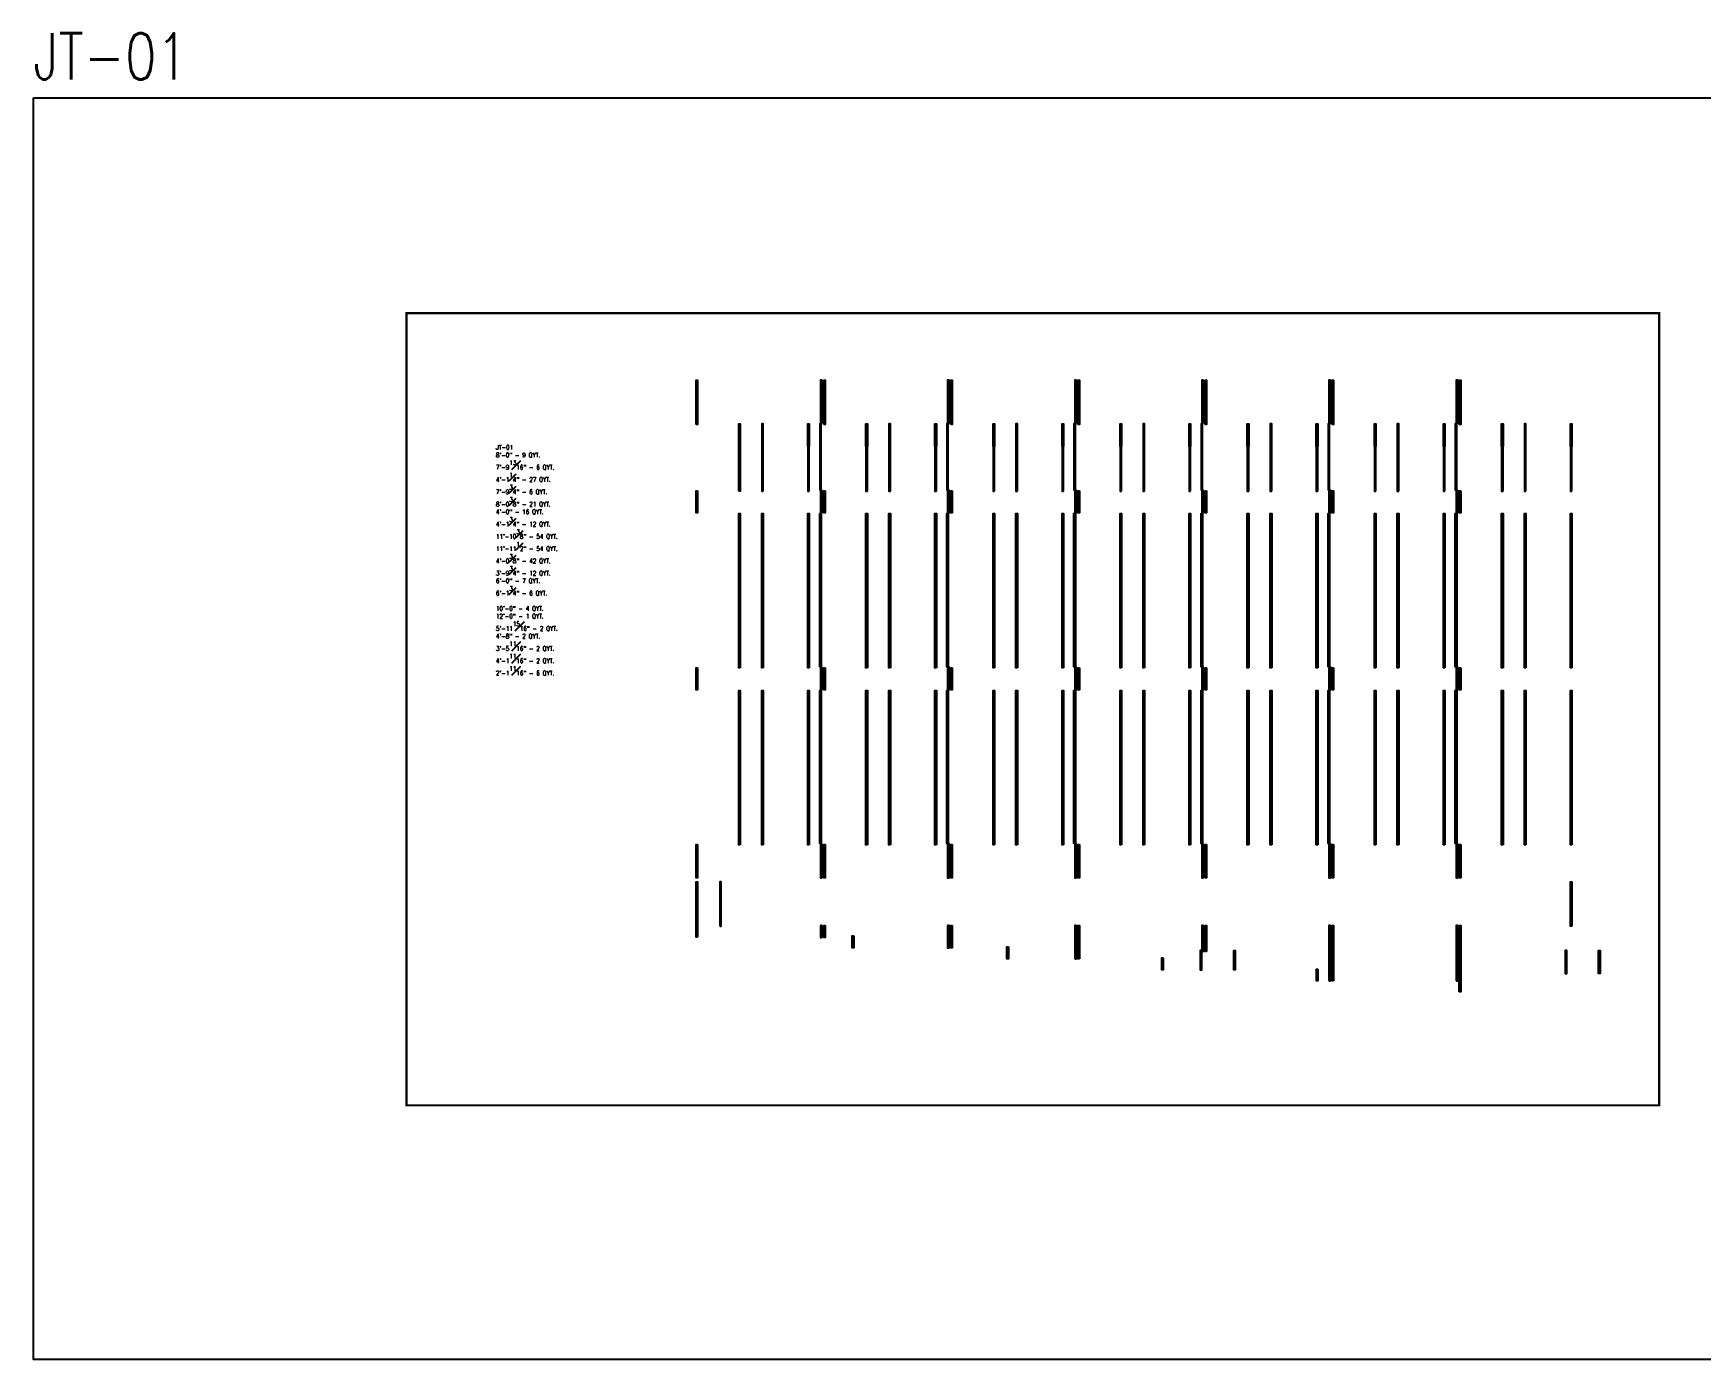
# Model space of a CAD drawing. Header units: inches. Extents: x 0 to 14480, y -2 to 5324.
# Drawn here: x 0 to 3620, y 2444 to 5324 of the extents above; entities that cross this region are included whole.
import ezdxf

# ---------------------------------------------------------------- set-up
doc = ezdxf.new("R2010")
doc.units = ezdxf.units.IN
doc.header["$MEASUREMENT"] = 0
doc.layers.add('!Extrusion', color=140, linetype='Continuous', lineweight=25)
doc.styles.add('Romans', font='romans.shx', dxfattribs={"width": 0.8})

# ---------------------------------------------------------------- blocks, each defined once
blk = doc.blocks.new('TOP1')
at = {"layer": '!Extrusion', "color": 1}
for points in [[(-549.45543, 1136.00206), (-549.45543, 1232.00108), (-547.23102, 1232.00108, 1), (-546.95543, 1232.00108), (-546.2074, 1232.00108), (-546.2074, 1136.00206)], [(-272.26915, 1136.00206), (-272.26915, 1232.00108), (-270.04474, 1232.00108, 1), (-269.76915, 1232.00108), (-269.02112, 1232.00108), (-269.02112, 1136.00206)], [(3.73085, 1136.00206), (3.73085, 1232.00108), (5.95526, 1232.00108, 1), (6.23085, 1232.00108), (6.97888, 1232.00108), (6.97888, 1136.00206)], [(279.73087, 1136.00206), (279.73087, 1232.00108), (281.95527, 1232.00108, 1), (282.23087, 1232.00108), (282.9789, 1232.00108), (282.9789, 1136.00206)], [(555.73084, 1136.00206), (555.73084, 1232.00108), (557.95525, 1232.00108, 1), (558.23084, 1232.00108), (558.97887, 1232.00108), (558.97887, 1136.00206)], [(831.73084, 1136.00206), (831.73084, 1232.00108), (833.95525, 1232.00108, 1), (834.23084, 1232.00108), (834.97887, 1232.00108), (834.97887, 1136.00206)], [(1107.73084, 1136.00206), (1107.73084, 1232.00108), (1109.95525, 1232.00108, 1), (1110.23084, 1232.00108), (1110.97887, 1232.00108), (1110.97887, 1136.00206)], [(-497.7763, 46.79439), (-494.52827, 46.79439), (-494.52827, 142.7934), (-496.75268, 142.7934, -1), (-497.02827, 142.7934), (-497.7763, 142.7934)], [(1352.43004, 46.79439), (1349.18201, 46.79439), (1349.18201, 142.7934), (1351.40642, 142.7934, 1), (1351.68201, 142.7934), (1352.43004, 142.7934)]]:
    blk.add_lwpolyline(points, format="xyb", close=True, dxfattribs=at)
at = {"layer": '!Extrusion', "color": 20}
for points in [[(-276.00537, 1138.19153), (-276.00537, 1232.00108), (-278.22978, 1232.00108, -1), (-278.50537, 1232.00108), (-279.2534, 1232.00108), (-279.2534, 1138.19153)], [(-0.00537, 1138.19153), (-0.00537, 1232.00108), (-2.22978, 1232.00108, -1), (-2.50537, 1232.00108), (-3.2534, 1232.00108), (-3.2534, 1138.19153)], [(275.99465, 1138.19153), (275.99465, 1232.00108), (273.77024, 1232.00108, -1), (273.49464, 1232.00108), (272.74661, 1232.00108), (272.74661, 1138.19153)], [(551.99462, 1138.19153), (551.99462, 1232.00108), (549.77021, 1232.00108, -1), (549.49462, 1232.00108), (548.74659, 1232.00108), (548.74659, 1138.19153)], [(827.99462, 1138.19153), (827.99462, 1232.00108), (825.77021, 1232.00108, -1), (825.49462, 1232.00108), (824.74659, 1232.00108), (824.74659, 1138.19153)], [(1103.99462, 1138.19153), (1103.99462, 1232.00108), (1101.77021, 1232.00108, -1), (1101.49462, 1232.00108), (1100.74659, 1232.00108), (1100.74659, 1138.19153)]]:
    blk.add_lwpolyline(points, format="xyb", close=True, dxfattribs=at)
at = {"layer": '!Extrusion', "color": 30}
for points in [[(-456.53204, 1088.46417), (-456.53204, 1137.69153), (-454.30763, 1137.69153, 1), (-454.03204, 1137.69153), (-453.28401, 1137.69153), (-453.28401, 1088.46417)], [(-403.52945, 1088.46417), (-403.52945, 1137.69153), (-405.75386, 1137.69153, -1), (-406.02945, 1137.69153), (-406.77748, 1137.69153), (-406.77748, 1088.46417)], [(-306.78386, 1088.46417), (-306.78386, 1137.69153), (-304.55945, 1137.69153, 1), (-304.28386, 1137.69153), (-303.53583, 1137.69153), (-303.53583, 1088.46417)], [(-277.71577, 1088.46417), (-277.71577, 1137.69153), (-279.94018, 1137.69153, -1), (-280.21577, 1137.69153), (-280.9638, 1137.69153), (-280.9638, 1088.46417)], [(-180.53204, 1088.46418), (-180.53204, 1137.69153), (-178.30763, 1137.69153, 1), (-178.03204, 1137.69153), (-177.28401, 1137.69153), (-177.28401, 1088.46418)], [(-127.52945, 1088.46418), (-127.52945, 1137.69153), (-129.75386, 1137.69153, -1), (-130.02945, 1137.69153), (-130.77748, 1137.69153), (-130.77748, 1088.46418)], [(-30.78386, 1088.46417), (-30.78386, 1137.69153), (-28.55945, 1137.69153, 1), (-28.28386, 1137.69153), (-27.53583, 1137.69153), (-27.53583, 1088.46417)], [(-1.71577, 1088.46417), (-1.71577, 1137.69153), (-3.94018, 1137.69153, -1), (-4.21577, 1137.69153), (-4.9638, 1137.69153), (-4.9638, 1088.46417)], [(95.46796, 1088.46418), (95.46796, 1137.69153), (97.69237, 1137.69153, 1), (97.96796, 1137.69153), (98.71599, 1137.69153), (98.71599, 1088.46418)], [(148.47055, 1088.46418), (148.47055, 1137.69153), (146.24614, 1137.69153, -1), (145.97055, 1137.69153), (145.22252, 1137.69153), (145.22252, 1088.46418)], [(245.21645, 1088.46417), (245.21645, 1137.69153), (247.44086, 1137.69153, 1), (247.71645, 1137.69153), (248.46448, 1137.69153), (248.46448, 1088.46417)], [(274.28454, 1088.46417), (274.28454, 1137.69153), (272.06013, 1137.69153, -1), (271.78454, 1137.69153), (271.03651, 1137.69153), (271.03651, 1088.46417)], [(371.46796, 1088.46418), (371.46796, 1137.69153), (373.69237, 1137.69153, 1), (373.96796, 1137.69153), (374.71599, 1137.69153), (374.71599, 1088.46418)], [(424.47055, 1088.46418), (424.47055, 1137.69153), (422.24614, 1137.69153, -1), (421.97055, 1137.69153), (421.22252, 1137.69153), (421.22252, 1088.46418)], [(521.21845, 1088.46417), (521.21845, 1137.69153), (523.44286, 1137.69153, 1), (523.71845, 1137.69153), (524.46649, 1137.69153), (524.46648, 1088.46417)], [(550.28654, 1088.46417), (550.28654, 1137.69153), (548.06213, 1137.69153, -1), (547.78654, 1137.69153), (547.03851, 1137.69153), (547.03851, 1088.46417)], [(647.46796, 1088.46418), (647.46796, 1137.69153), (649.69237, 1137.69153, 1), (649.96796, 1137.69153), (650.71599, 1137.69153), (650.71599, 1088.46418)], [(700.47055, 1088.46418), (700.47055, 1137.69153), (698.24614, 1137.69153, -1), (697.97055, 1137.69153), (697.22252, 1137.69153), (697.22252, 1088.46418)], [(797.21845, 1088.46417), (797.21845, 1137.69153), (799.44286, 1137.69153, 1), (799.71845, 1137.69153), (800.46649, 1137.69153), (800.46648, 1088.46417)], [(826.28654, 1088.46417), (826.28654, 1137.69153), (824.06213, 1137.69153, -1), (823.78654, 1137.69153), (823.03851, 1137.69153), (823.03851, 1088.46417)], [(923.46796, 1088.46418), (923.46796, 1137.69153), (925.69237, 1137.69153, 1), (925.96796, 1137.69153), (926.71599, 1137.69153), (926.71599, 1088.46418)], [(976.47055, 1088.46418), (976.47055, 1137.69153), (974.24614, 1137.69153, -1), (973.97055, 1137.69153), (973.22252, 1137.69153), (973.22252, 1088.46418)], [(1073.21845, 1088.46417), (1073.21845, 1137.69153), (1075.44286, 1137.69153, 1), (1075.71845, 1137.69153), (1076.46649, 1137.69153), (1076.46648, 1088.46417)], [(1102.28654, 1088.46417), (1102.28654, 1137.69153), (1100.06213, 1137.69153, -1), (1099.78654, 1137.69153), (1099.03851, 1137.69153), (1099.03851, 1088.46417)], [(1199.46796, 1088.46418), (1199.46796, 1137.69153), (1201.69237, 1137.69153, 1), (1201.96796, 1137.69153), (1202.71599, 1137.69153), (1202.71599, 1088.46418)], [(1252.47055, 1088.46418), (1252.47055, 1137.69153), (1250.24614, 1137.69153, -1), (1249.97055, 1137.69153), (1249.22252, 1137.69153), (1249.22252, 1088.46418)], [(1349.21815, 1088.46417), (1349.21815, 1137.69153), (1351.44256, 1137.69153, 1), (1351.71815, 1137.69153), (1352.46618, 1137.69153), (1352.46618, 1088.46417)]]:
    blk.add_lwpolyline(points, format="xyb", close=True, dxfattribs=at)
at = {"layer": '!Extrusion', "color": 41}
for points in [[(-456.53204, 991.56899), (-456.53204, 1087.96417), (-454.30763, 1087.96417, 1), (-454.03204, 1087.96417), (-453.28401, 1087.96417), (-453.28401, 991.56899)], [(-403.52945, 991.56899), (-403.52945, 1087.96417), (-405.75386, 1087.96417, -1), (-406.02945, 1087.96417), (-406.77748, 1087.96417), (-406.77748, 991.56899)], [(-303.53583, 991.56899), (-303.53583, 1087.96417), (-305.76024, 1087.96417, -1), (-306.03583, 1087.96417), (-306.78386, 1087.96417), (-306.78386, 991.56899)], [(-177.28401, 991.56899), (-177.28401, 1087.96417), (-179.50841, 1087.96417, -1), (-179.78401, 1087.96417), (-180.53204, 1087.96417), (-180.53204, 991.56899)], [(-127.52945, 991.56899), (-127.52945, 1087.96417), (-129.75386, 1087.96417, -1), (-130.02945, 1087.96417), (-130.77748, 1087.96417), (-130.77748, 991.56899)], [(-27.53583, 991.56899), (-27.53583, 1087.96417), (-29.76024, 1087.96417, -1), (-30.03583, 1087.96417), (-30.78386, 1087.96417), (-30.78386, 991.56899)], [(98.71599, 991.56899), (98.71599, 1087.96417), (96.49159, 1087.96417, -1), (96.21599, 1087.96417), (95.46796, 1087.96417), (95.46796, 991.56899)], [(148.47055, 991.56899), (148.47055, 1087.96417), (146.24614, 1087.96417, -1), (145.97055, 1087.96417), (145.22252, 1087.96417), (145.22252, 991.56899)], [(248.46448, 991.56899), (248.46448, 1087.96417), (246.24007, 1087.96417, -1), (245.96448, 1087.96417), (245.21645, 1087.96417), (245.21645, 991.56899)], [(374.71599, 991.56899), (374.71599, 1087.96417), (372.49159, 1087.96417, -1), (372.21599, 1087.96417), (371.46796, 1087.96417), (371.46796, 991.56899)], [(424.47055, 991.56899), (424.47055, 1087.96417), (422.24614, 1087.96417, -1), (421.97055, 1087.96417), (421.22252, 1087.96417), (421.22252, 991.56899)], [(524.46648, 991.56899), (524.46648, 1087.96417), (522.24208, 1087.96417, -1), (521.96648, 1087.96417), (521.21845, 1087.96417), (521.21845, 991.56899)], [(650.71599, 991.56899), (650.71599, 1087.96417), (648.49159, 1087.96417, -1), (648.21599, 1087.96417), (647.46796, 1087.96417), (647.46796, 991.56899)], [(700.47055, 991.56899), (700.47055, 1087.96417), (698.24614, 1087.96417, -1), (697.97055, 1087.96417), (697.22252, 1087.96417), (697.22252, 991.56899)], [(800.46648, 991.56899), (800.46648, 1087.96417), (798.24208, 1087.96417, -1), (797.96648, 1087.96417), (797.21845, 1087.96417), (797.21845, 991.56899)], [(926.71599, 991.56899), (926.71599, 1087.96417), (924.49159, 1087.96417, -1), (924.21599, 1087.96417), (923.46796, 1087.96417), (923.46796, 991.56899)], [(976.47055, 991.56899), (976.47055, 1087.96417), (974.24614, 1087.96417, -1), (973.97055, 1087.96417), (973.22252, 1087.96417), (973.22252, 991.56899)], [(1076.46648, 991.56899), (1076.46648, 1087.96417), (1074.24208, 1087.96417, -1), (1073.96648, 1087.96417), (1073.21845, 1087.96417), (1073.21845, 991.56899)], [(1202.71599, 991.56899), (1202.71599, 1087.96417), (1200.49159, 1087.96417, -1), (1200.21599, 1087.96417), (1199.46796, 1087.96417), (1199.46796, 991.56899)], [(1252.47055, 991.56899), (1252.47055, 1087.96417), (1250.24614, 1087.96417, -1), (1249.97055, 1087.96417), (1249.22252, 1087.96417), (1249.22252, 991.56899)], [(1352.46618, 991.56899), (1352.46618, 1087.96417), (1350.24177, 1087.96417, -1), (1349.96618, 1087.96417), (1349.21815, 1087.96417), (1349.21815, 991.56899)]]:
    blk.add_lwpolyline(points, format="xyb", close=True, dxfattribs=at)
at = {"layer": '!Extrusion', "color": 31}
for points in [[(-277.71577, 994.19153), (-277.71577, 1087.96417), (-279.94018, 1087.96417, -1), (-280.21577, 1087.96417), (-280.9638, 1087.96417), (-280.9638, 994.19153)], [(-1.71577, 994.19153), (-1.71577, 1087.96417), (-3.94018, 1087.96417, -1), (-4.21577, 1087.96417), (-4.9638, 1087.96417), (-4.9638, 994.19153)], [(274.28454, 994.19153), (274.28454, 1087.96417), (272.06013, 1087.96417, -1), (271.78454, 1087.96417), (271.03651, 1087.96417), (271.03651, 994.19153)], [(550.28654, 994.19153), (550.28654, 1087.96417), (548.06213, 1087.96417, -1), (547.78654, 1087.96417), (547.03851, 1087.96417), (547.03851, 994.19153)], [(826.28654, 994.19153), (826.28654, 1087.96417), (824.06213, 1087.96417, -1), (823.78654, 1087.96417), (823.03851, 1087.96417), (823.03851, 994.19153)], [(1102.28654, 994.19153), (1102.28654, 1087.96417), (1100.06213, 1087.96417, -1), (1099.78654, 1087.96417), (1099.03851, 1087.96417), (1099.03851, 994.19153)]]:
    blk.add_lwpolyline(points, format="xyb", close=True, dxfattribs=at)
at = {"layer": '!Extrusion', "color": 2}
for points in [[(-546.2074, 992.00108), (-546.2074, 944.00649), (-549.45543, 944.00649), (-549.45543, 992.00108), (-547.23102, 992.00108, 1), (-546.95543, 992.00108)], [(-269.02112, 992.00108), (-269.02112, 944.00649), (-272.26915, 944.00649), (-272.26915, 992.00108), (-270.04474, 992.00108, 1), (-269.76915, 992.00108)], [(6.97888, 992.00108), (6.97888, 944.00649), (3.73085, 944.00649), (3.73085, 992.00108), (5.95526, 992.00108, 1), (6.23085, 992.00108)], [(282.9789, 992.00108), (282.9789, 944.00649), (279.73087, 944.00649), (279.73087, 992.00108), (281.95527, 992.00108, 1), (282.23087, 992.00108)], [(558.97887, 992.00108), (558.97887, 944.00649), (555.73084, 944.00649), (555.73084, 992.00108), (557.95525, 992.00108, 1), (558.23084, 992.00108)], [(834.97887, 992.00108), (834.97887, 944.00649), (831.73084, 944.00649), (831.73084, 992.00108), (833.95525, 992.00108, 1), (834.23084, 992.00108)], [(1110.97887, 992.00108), (1110.97887, 944.00649), (1107.73084, 944.00649), (1107.73084, 992.00108), (1109.95525, 992.00108, 1), (1110.23084, 992.00108)], [(-546.2074, 608.00108), (-546.2074, 560.00649), (-549.45543, 560.00649), (-549.45543, 608.00108), (-547.23102, 608.00108, 1), (-546.95543, 608.00108)], [(-269.02112, 608.00108), (-269.02112, 560.00649), (-272.26915, 560.00649), (-272.26915, 608.00108), (-270.04474, 608.00108, 1), (-269.76915, 608.00108)], [(6.97888, 608.00108), (6.97888, 560.00649), (3.73085, 560.00649), (3.73085, 608.00108), (5.95526, 608.00108, 1), (6.23085, 608.00108)], [(282.9789, 608.00108), (282.9789, 560.00649), (279.73087, 560.00649), (279.73087, 608.00108), (281.95527, 608.00108, 1), (282.23087, 608.00108)], [(558.97887, 608.00108), (558.97887, 560.00649), (555.73084, 560.00649), (555.73084, 608.00108), (557.95525, 608.00108, 1), (558.23084, 608.00108)], [(834.97887, 608.00108), (834.97887, 560.00649), (831.73084, 560.00649), (831.73084, 608.00108), (833.95525, 608.00108, 1), (834.23084, 608.00108)], [(1110.97887, 608.00108), (1110.97887, 560.00649), (1107.73084, 560.00649), (1107.73084, 608.00108), (1109.95525, 608.00108, 1), (1110.23084, 608.00108)], [(-3.24803, 47.99459), (-3.24803, 0), (0, 0), (0, 47.99459), (-2.22441, 47.99459, -1), (-2.5, 47.99459)], [(6.97888, 47.99459), (6.97888, 0), (3.73085, 0), (3.73085, 47.99459), (5.95526, 47.99459, 1), (6.23085, 47.99459)]]:
    blk.add_lwpolyline(points, format="xyb", close=True, dxfattribs=at)
at = {"layer": '!Extrusion', "color": 53}
for points in [[(-279.25341, 993.69153), (-279.25341, 943.94399), (-276.00538, 943.94399), (-276.00538, 993.69153), (-278.22979, 993.69153, -1), (-278.50538, 993.69153)], [(-3.25341, 993.69153), (-3.25341, 943.94399), (-0.00538, 943.94399), (-0.00538, 993.69153), (-2.22979, 993.69153, -1), (-2.50538, 993.69153)], [(272.74661, 993.69153), (272.74661, 943.94399), (275.99464, 943.94399), (275.99464, 993.69153), (273.77023, 993.69153, -1), (273.49464, 993.69153)], [(548.74659, 993.69153), (548.74659, 943.94399), (551.99462, 943.94399), (551.99462, 993.69153), (549.77021, 993.69153, -1), (549.49462, 993.69153)], [(824.74659, 993.69153), (824.74659, 943.94399), (827.99462, 943.94399), (827.99462, 993.69153), (825.77021, 993.69153, -1), (825.49462, 993.69153)], [(1100.74659, 993.69153), (1100.74659, 943.94399), (1103.99462, 943.94399), (1103.99462, 993.69153), (1101.77021, 993.69153, -1), (1101.49462, 993.69153)], [(-279.25341, 609.69153), (-279.25341, 559.94399), (-276.00538, 559.94399), (-276.00538, 609.69153), (-278.22979, 609.69153, -1), (-278.50538, 609.69153)], [(-3.25341, 609.69153), (-3.25341, 559.94399), (-0.00538, 559.94399), (-0.00538, 609.69153), (-2.22979, 609.69153, -1), (-2.50538, 609.69153)], [(272.74661, 609.69153), (272.74661, 559.94399), (275.99464, 559.94399), (275.99464, 609.69153), (273.77023, 609.69153, -1), (273.49464, 609.69153)], [(548.74659, 609.69153), (548.74659, 559.94399), (551.99462, 559.94399), (551.99462, 609.69153), (549.77021, 609.69153, -1), (549.49462, 609.69153)], [(824.74659, 609.69153), (824.74659, 559.94399), (827.99462, 559.94399), (827.99462, 609.69153), (825.77021, 609.69153, -1), (825.49462, 609.69153)], [(1100.74659, 609.69153), (1100.74659, 559.94399), (1103.99462, 559.94399), (1103.99462, 609.69153), (1101.77021, 609.69153, -1), (1101.49462, 609.69153)]]:
    blk.add_lwpolyline(points, format="xyb", close=True, dxfattribs=at)
at = {"layer": '!Extrusion', "color": 60}
for points in [[(-456.53204, 800.46417), (-456.53204, 942.81899), (-454.30763, 942.81899, 1), (-454.03204, 942.81899), (-453.28401, 942.81899), (-453.28401, 800.46417)], [(-406.77748, 800.46417), (-406.77748, 942.81899), (-404.55307, 942.81899, 1), (-404.27748, 942.81899), (-403.52945, 942.81899), (-403.52945, 800.46417)], [(-306.78386, 800.46417), (-306.78386, 942.81899), (-304.55945, 942.81899, 1), (-304.28386, 942.81899), (-303.53583, 942.81899), (-303.53583, 800.46417)], [(-280.9638, 800.46417), (-280.9638, 942.81899), (-278.73939, 942.81899, 1), (-278.4638, 942.81899), (-277.71577, 942.81899), (-277.71577, 800.46417)], [(-180.53204, 800.46417), (-180.53204, 942.81899), (-178.30763, 942.81899, 1), (-178.03204, 942.81899), (-177.28401, 942.81899), (-177.28401, 800.46417)], [(-130.77748, 800.46417), (-130.77748, 942.81899), (-128.55307, 942.81899, 1), (-128.27748, 942.81899), (-127.52945, 942.81899), (-127.52945, 800.46417)], [(-30.78386, 800.46417), (-30.78386, 942.81899), (-28.55945, 942.81899, 1), (-28.28386, 942.81899), (-27.53583, 942.81899), (-27.53583, 800.46417)], [(-4.9638, 800.46417), (-4.9638, 942.81899), (-2.73939, 942.81899, 1), (-2.4638, 942.81899), (-1.71577, 942.81899), (-1.71577, 800.46417)], [(95.46796, 800.46417), (95.46796, 942.81899), (97.69237, 942.81899, 1), (97.96796, 942.81899), (98.71599, 942.81899), (98.71599, 800.46417)], [(145.22252, 800.46417), (145.22252, 942.81899), (147.44693, 942.81899, 1), (147.72252, 942.81899), (148.47055, 942.81899), (148.47055, 800.46417)], [(245.21645, 800.46417), (245.21645, 942.81899), (247.44086, 942.81899, 1), (247.71645, 942.81899), (248.46448, 942.81899), (248.46448, 800.46417)], [(271.03651, 800.46417), (271.03651, 942.81899), (273.26092, 942.81899, 1), (273.53651, 942.81899), (274.28454, 942.81899), (274.28454, 800.46417)], [(371.46796, 800.46417), (371.46796, 942.81899), (373.69237, 942.81899, 1), (373.96796, 942.81899), (374.71599, 942.81899), (374.71599, 800.46417)], [(421.22252, 800.46417), (421.22252, 942.81899), (423.44693, 942.81899, 1), (423.72252, 942.81899), (424.47055, 942.81899), (424.47055, 800.46417)], [(521.21845, 800.46417), (521.21845, 942.81899), (523.44286, 942.81899, 1), (523.71845, 942.81899), (524.46648, 942.81899), (524.46648, 800.46417)], [(547.03851, 800.46417), (547.03851, 942.81899), (549.26292, 942.81899, 1), (549.53851, 942.81899), (550.28654, 942.81899), (550.28654, 800.46417)], [(647.46796, 800.46417), (647.46796, 942.81899), (649.69237, 942.81899, 1), (649.96796, 942.81899), (650.71599, 942.81899), (650.71599, 800.46417)], [(697.22252, 800.46417), (697.22252, 942.81899), (699.44693, 942.81899, 1), (699.72252, 942.81899), (700.47055, 942.81899), (700.47055, 800.46417)], [(797.21845, 800.46417), (797.21845, 942.81899), (799.44286, 942.81899, 1), (799.71845, 942.81899), (800.46648, 942.81899), (800.46648, 800.46417)], [(823.03851, 800.46417), (823.03851, 942.81899), (825.26292, 942.81899, 1), (825.53851, 942.81899), (826.28654, 942.81899), (826.28654, 800.46417)], [(923.46796, 800.46417), (923.46796, 942.81899), (925.69237, 942.81899, 1), (925.96796, 942.81899), (926.71599, 942.81899), (926.71599, 800.46417)], [(973.22252, 800.46417), (973.22252, 942.81899), (975.44693, 942.81899, 1), (975.72252, 942.81899), (976.47055, 942.81899), (976.47055, 800.46417)], [(1073.21845, 800.46417), (1073.21845, 942.81899), (1075.44286, 942.81899, 1), (1075.71845, 942.81899), (1076.46648, 942.81899), (1076.46648, 800.46417)], [(1099.03851, 800.46417), (1099.03851, 942.81899), (1101.26292, 942.81899, 1), (1101.53851, 942.81899), (1102.28654, 942.81899), (1102.28654, 800.46417)], [(1199.46796, 800.46417), (1199.46796, 942.81899), (1201.69237, 942.81899, 1), (1201.96796, 942.81899), (1202.71599, 942.81899), (1202.71599, 800.46417)], [(1249.22252, 800.46417), (1249.22252, 942.81899), (1251.44693, 942.81899, 1), (1251.72252, 942.81899), (1252.47055, 942.81899), (1252.47055, 800.46417)], [(1349.21815, 800.46417), (1349.21815, 942.81899), (1351.44256, 942.81899, 1), (1351.71815, 942.81899), (1352.46618, 942.81899), (1352.46618, 800.46417)], [(-456.53204, 416.46417), (-456.53204, 558.81899), (-454.30763, 558.81899, 1), (-454.03204, 558.81899), (-453.28401, 558.81899), (-453.28401, 416.46417)], [(-406.77748, 416.46417), (-406.77748, 558.81899), (-404.55307, 558.81899, 1), (-404.27748, 558.81899), (-403.52945, 558.81899), (-403.52945, 416.46417)], [(-306.78386, 416.46417), (-306.78386, 558.81899), (-304.55945, 558.81899, 1), (-304.28386, 558.81899), (-303.53583, 558.81899), (-303.53583, 416.46417)], [(-280.9638, 416.46417), (-280.9638, 558.81899), (-278.73939, 558.81899, 1), (-278.4638, 558.81899), (-277.71577, 558.81899), (-277.71577, 416.46417)], [(-180.53204, 416.46417), (-180.53204, 558.81899), (-178.30763, 558.81899, 1), (-178.03204, 558.81899), (-177.28401, 558.81899), (-177.28401, 416.46417)], [(-130.77748, 416.46417), (-130.77748, 558.81899), (-128.55307, 558.81899, 1), (-128.27748, 558.81899), (-127.52945, 558.81899), (-127.52945, 416.46417)], [(-30.78386, 416.46417), (-30.78386, 558.81899), (-28.55945, 558.81899, 1), (-28.28386, 558.81899), (-27.53583, 558.81899), (-27.53583, 416.46417)], [(-4.9638, 416.46417), (-4.9638, 558.81899), (-2.73939, 558.81899, 1), (-2.4638, 558.81899), (-1.71577, 558.81899), (-1.71577, 416.46417)], [(95.46796, 416.46417), (95.46796, 558.81899), (97.69237, 558.81899, 1), (97.96796, 558.81899), (98.71599, 558.81899), (98.71599, 416.46417)], [(145.22252, 416.46417), (145.22252, 558.81899), (147.44693, 558.81899, 1), (147.72252, 558.81899), (148.47055, 558.81899), (148.47055, 416.46417)], [(245.21645, 416.46417), (245.21645, 558.81899), (247.44086, 558.81899, 1), (247.71645, 558.81899), (248.46448, 558.81899), (248.46448, 416.46417)], [(271.03651, 416.46417), (271.03651, 558.81899), (273.26092, 558.81899, 1), (273.53651, 558.81899), (274.28454, 558.81899), (274.28454, 416.46417)], [(371.46796, 416.46417), (371.46796, 558.81899), (373.69237, 558.81899, 1), (373.96796, 558.81899), (374.71599, 558.81899), (374.71599, 416.46417)], [(421.22252, 416.46417), (421.22252, 558.81899), (423.44693, 558.81899, 1), (423.72252, 558.81899), (424.47055, 558.81899), (424.47055, 416.46417)], [(521.21845, 416.46417), (521.21845, 558.81899), (523.44286, 558.81899, 1), (523.71845, 558.81899), (524.46648, 558.81899), (524.46648, 416.46417)], [(547.03851, 416.46417), (547.03851, 558.81899), (549.26292, 558.81899, 1), (549.53851, 558.81899), (550.28654, 558.81899), (550.28654, 416.46417)], [(647.46796, 416.46417), (647.46796, 558.81899), (649.69237, 558.81899, 1), (649.96796, 558.81899), (650.71599, 558.81899), (650.71599, 416.46417)], [(697.22252, 416.46417), (697.22252, 558.81899), (699.44693, 558.81899, 1), (699.72252, 558.81899), (700.47055, 558.81899), (700.47055, 416.46417)], [(797.21845, 416.46417), (797.21845, 558.81899), (799.44286, 558.81899, 1), (799.71845, 558.81899), (800.46648, 558.81899), (800.46648, 416.46417)], [(823.03851, 416.46417), (823.03851, 558.81899), (825.26292, 558.81899, 1), (825.53851, 558.81899), (826.28654, 558.81899), (826.28654, 416.46417)], [(923.46796, 416.46417), (923.46796, 558.81899), (925.69237, 558.81899, 1), (925.96796, 558.81899), (926.71599, 558.81899), (926.71599, 416.46417)], [(973.22252, 416.46417), (973.22252, 558.81899), (975.44693, 558.81899, 1), (975.72252, 558.81899), (976.47055, 558.81899), (976.47055, 416.46417)], [(1073.21845, 416.46417), (1073.21845, 558.81899), (1075.44286, 558.81899, 1), (1075.71845, 558.81899), (1076.46648, 558.81899), (1076.46648, 416.46417)], [(1099.03851, 416.46417), (1099.03851, 558.81899), (1101.26292, 558.81899, 1), (1101.53851, 558.81899), (1102.28654, 558.81899), (1102.28654, 416.46417)], [(1199.46796, 416.46417), (1199.46796, 558.81899), (1201.69237, 558.81899, 1), (1201.96796, 558.81899), (1202.71599, 558.81899), (1202.71599, 416.46417)], [(1249.22252, 416.46417), (1249.22252, 558.81899), (1251.44693, 558.81899, 1), (1251.72252, 558.81899), (1252.47055, 558.81899), (1252.47055, 416.46417)], [(1349.21815, 416.46417), (1349.21815, 558.81899), (1351.44256, 558.81899, 1), (1351.71815, 558.81899), (1352.46618, 558.81899), (1352.46618, 416.46417)]]:
    blk.add_lwpolyline(points, format="xyb", close=True, dxfattribs=at)
at = {"layer": '!Extrusion', "color": 80}
for points in [[(-453.28401, 656.46031), (-456.53204, 656.46031), (-456.53204, 799.96417), (-454.30763, 799.96417, 1), (-454.03204, 799.96417), (-453.28401, 799.96417)], [(-403.52945, 656.46031), (-406.77748, 656.46031), (-406.77748, 799.96417), (-404.55307, 799.96417, 1), (-404.27748, 799.96417), (-403.52945, 799.96417)], [(-303.53583, 656.46031), (-306.78386, 656.46031), (-306.78386, 799.96417), (-304.55945, 799.96417, 1), (-304.28386, 799.96417), (-303.53583, 799.96417)], [(-277.71577, 656.46031), (-280.9638, 656.46031), (-280.9638, 799.96417), (-278.73939, 799.96417, 1), (-278.4638, 799.96417), (-277.71577, 799.96417)], [(-177.28401, 656.46031), (-180.53204, 656.46031), (-180.53204, 799.96417), (-178.30763, 799.96417, 1), (-178.03204, 799.96417), (-177.28401, 799.96417)], [(-127.52945, 656.46031), (-130.77748, 656.46031), (-130.77748, 799.96417), (-128.55307, 799.96417, 1), (-128.27748, 799.96417), (-127.52945, 799.96417)], [(-27.53583, 656.46031), (-30.78386, 656.46031), (-30.78386, 799.96417), (-28.55945, 799.96417, 1), (-28.28386, 799.96417), (-27.53583, 799.96417)], [(-1.71577, 656.46031), (-4.9638, 656.46031), (-4.9638, 799.96417), (-2.73939, 799.96417, 1), (-2.4638, 799.96417), (-1.71577, 799.96417)], [(98.71599, 656.46031), (95.46796, 656.46031), (95.46796, 799.96417), (97.69237, 799.96417, 1), (97.96796, 799.96417), (98.71599, 799.96417)], [(148.47055, 656.46031), (145.22252, 656.46031), (145.22252, 799.96417), (147.44693, 799.96417, 1), (147.72252, 799.96417), (148.47055, 799.96417)], [(248.46448, 656.46031), (245.21645, 656.46031), (245.21645, 799.96417), (247.44086, 799.96417, 1), (247.71645, 799.96417), (248.46448, 799.96417)], [(274.28454, 656.46031), (271.03651, 656.46031), (271.03651, 799.96417), (273.26092, 799.96417, 1), (273.53651, 799.96417), (274.28454, 799.96417)], [(374.71599, 656.46031), (371.46796, 656.46031), (371.46796, 799.96417), (373.69237, 799.96417, 1), (373.96796, 799.96417), (374.71599, 799.96417)], [(424.47055, 656.46031), (421.22252, 656.46031), (421.22252, 799.96417), (423.44693, 799.96417, 1), (423.72252, 799.96417), (424.47055, 799.96417)], [(524.46648, 656.46031), (521.21845, 656.46031), (521.21845, 799.96417), (523.44286, 799.96417, 1), (523.71845, 799.96417), (524.46648, 799.96417)], [(550.28654, 656.46031), (547.03851, 656.46031), (547.03851, 799.96417), (549.26292, 799.96417, 1), (549.53851, 799.96417), (550.28654, 799.96417)], [(650.71599, 656.46031), (647.46796, 656.46031), (647.46796, 799.96417), (649.69237, 799.96417, 1), (649.96796, 799.96417), (650.71599, 799.96417)], [(700.47055, 656.46031), (697.22252, 656.46031), (697.22252, 799.96417), (699.44693, 799.96417, 1), (699.72252, 799.96417), (700.47055, 799.96417)], [(800.46648, 656.46031), (797.21845, 656.46031), (797.21845, 799.96417), (799.44286, 799.96417, 1), (799.71845, 799.96417), (800.46648, 799.96417)], [(826.28654, 656.46031), (823.03851, 656.46031), (823.03851, 799.96417), (825.26292, 799.96417, 1), (825.53851, 799.96417), (826.28654, 799.96417)], [(926.71599, 656.46031), (923.46796, 656.46031), (923.46796, 799.96417), (925.69237, 799.96417, 1), (925.96796, 799.96417), (926.71599, 799.96417)], [(976.47055, 656.46031), (973.22252, 656.46031), (973.22252, 799.96417), (975.44693, 799.96417, 1), (975.72252, 799.96417), (976.47055, 799.96417)], [(1076.46648, 656.46031), (1073.21845, 656.46031), (1073.21845, 799.96417), (1075.44286, 799.96417, 1), (1075.71845, 799.96417), (1076.46648, 799.96417)], [(1102.28654, 656.46031), (1099.03851, 656.46031), (1099.03851, 799.96417), (1101.26292, 799.96417, 1), (1101.53851, 799.96417), (1102.28654, 799.96417)], [(1202.71599, 656.46031), (1199.46796, 656.46031), (1199.46796, 799.96417), (1201.69237, 799.96417, 1), (1201.96796, 799.96417), (1202.71599, 799.96417)], [(1252.47055, 656.46031), (1249.22252, 656.46031), (1249.22252, 799.96417), (1251.44693, 799.96417, 1), (1251.72252, 799.96417), (1252.47055, 799.96417)], [(1352.46618, 656.46031), (1349.21815, 656.46031), (1349.21815, 799.96417), (1351.44256, 799.96417, 1), (1351.71815, 799.96417), (1352.46618, 799.96417)], [(-453.28401, 272.46031), (-456.53204, 272.46031), (-456.53204, 415.96417), (-454.30763, 415.96417, 1), (-454.03204, 415.96417), (-453.28401, 415.96417)], [(-403.52945, 272.46031), (-406.77748, 272.46031), (-406.77748, 415.96417), (-404.55307, 415.96417, 1), (-404.27748, 415.96417), (-403.52945, 415.96417)], [(-303.53583, 272.46031), (-306.78386, 272.46031), (-306.78386, 415.96417), (-304.55945, 415.96417, 1), (-304.28386, 415.96417), (-303.53583, 415.96417)], [(-277.71577, 272.46031), (-280.9638, 272.46031), (-280.9638, 415.96417), (-278.73939, 415.96417, 1), (-278.4638, 415.96417), (-277.71577, 415.96417)], [(-177.28401, 272.46031), (-180.53204, 272.46031), (-180.53204, 415.96417), (-178.30763, 415.96417, 1), (-178.03204, 415.96417), (-177.28401, 415.96417)], [(-127.52945, 272.46031), (-130.77748, 272.46031), (-130.77748, 415.96417), (-128.55307, 415.96417, 1), (-128.27748, 415.96417), (-127.52945, 415.96417)], [(-27.53583, 272.46031), (-30.78386, 272.46031), (-30.78386, 415.96417), (-28.55945, 415.96417, 1), (-28.28386, 415.96417), (-27.53583, 415.96417)], [(-1.71577, 272.46031), (-4.9638, 272.46031), (-4.9638, 415.96417), (-2.73939, 415.96417, 1), (-2.4638, 415.96417), (-1.71577, 415.96417)], [(98.71599, 272.46031), (95.46796, 272.46031), (95.46796, 415.96417), (97.69237, 415.96417, 1), (97.96796, 415.96417), (98.71599, 415.96417)], [(148.47055, 272.46031), (145.22252, 272.46031), (145.22252, 415.96417), (147.44693, 415.96417, 1), (147.72252, 415.96417), (148.47055, 415.96417)], [(248.46448, 272.46031), (245.21645, 272.46031), (245.21645, 415.96417), (247.44086, 415.96417, 1), (247.71645, 415.96417), (248.46448, 415.96417)], [(274.28454, 272.46031), (271.03651, 272.46031), (271.03651, 415.96417), (273.26092, 415.96417, 1), (273.53651, 415.96417), (274.28454, 415.96417)], [(374.71599, 272.46031), (371.46796, 272.46031), (371.46796, 415.96417), (373.69237, 415.96417, 1), (373.96796, 415.96417), (374.71599, 415.96417)], [(424.47055, 272.46031), (421.22252, 272.46031), (421.22252, 415.96417), (423.44693, 415.96417, 1), (423.72252, 415.96417), (424.47055, 415.96417)], [(524.46648, 272.46031), (521.21845, 272.46031), (521.21845, 415.96417), (523.44286, 415.96417, 1), (523.71845, 415.96417), (524.46648, 415.96417)], [(550.28654, 272.46031), (547.03851, 272.46031), (547.03851, 415.96417), (549.26292, 415.96417, 1), (549.53851, 415.96417), (550.28654, 415.96417)], [(650.71599, 272.46031), (647.46796, 272.46031), (647.46796, 415.96417), (649.69237, 415.96417, 1), (649.96796, 415.96417), (650.71599, 415.96417)], [(700.47055, 272.46031), (697.22252, 272.46031), (697.22252, 415.96417), (699.44693, 415.96417, 1), (699.72252, 415.96417), (700.47055, 415.96417)], [(800.46648, 272.46031), (797.21845, 272.46031), (797.21845, 415.96417), (799.44286, 415.96417, 1), (799.71845, 415.96417), (800.46648, 415.96417)], [(826.28654, 272.46031), (823.03851, 272.46031), (823.03851, 415.96417), (825.26292, 415.96417, 1), (825.53851, 415.96417), (826.28654, 415.96417)], [(926.71599, 272.46031), (923.46796, 272.46031), (923.46796, 415.96417), (925.69237, 415.96417, 1), (925.96796, 415.96417), (926.71599, 415.96417)], [(976.47055, 272.46031), (973.22252, 272.46031), (973.22252, 415.96417), (975.44693, 415.96417, 1), (975.72252, 415.96417), (976.47055, 415.96417)], [(1076.46648, 272.46031), (1073.21845, 272.46031), (1073.21845, 415.96417), (1075.44286, 415.96417, 1), (1075.71845, 415.96417), (1076.46648, 415.96417)], [(1102.28654, 272.46031), (1099.03851, 272.46031), (1099.03851, 415.96417), (1101.26292, 415.96417, 1), (1101.53851, 415.96417), (1102.28654, 415.96417)], [(1202.71599, 272.46031), (1199.46796, 272.46031), (1199.46796, 415.96417), (1201.69237, 415.96417, 1), (1201.96796, 415.96417), (1202.71599, 415.96417)], [(1252.47055, 272.46031), (1249.22252, 272.46031), (1249.22252, 415.96417), (1251.44693, 415.96417, 1), (1251.72252, 415.96417), (1252.47055, 415.96417)], [(1352.46618, 272.46031), (1349.21815, 272.46031), (1349.21815, 415.96417), (1351.44256, 415.96417, 1), (1351.71815, 415.96417), (1352.46618, 415.96417)]]:
    blk.add_lwpolyline(points, format="xyb", close=True, dxfattribs=at)
at = {"layer": '!Extrusion', "color": 82}
for points in [[(-453.28401, 607.56899), (-456.53204, 607.56899), (-456.53204, 655.96417), (-454.30763, 655.96417, 1), (-454.03204, 655.96417), (-453.28401, 655.96417)], [(-403.52945, 607.56899), (-406.77748, 607.56899), (-406.77748, 655.96417), (-404.55307, 655.96417, 1), (-404.27748, 655.96417), (-403.52945, 655.96417)], [(-303.53583, 607.56899), (-306.78386, 607.56899), (-306.78386, 655.96417), (-304.55945, 655.96417, 1), (-304.28386, 655.96417), (-303.53583, 655.96417)], [(-177.28401, 607.56899), (-180.53204, 607.56899), (-180.53204, 655.96417), (-178.30763, 655.96417, 1), (-178.03204, 655.96417), (-177.28401, 655.96417)], [(-127.52945, 607.56899), (-130.77748, 607.56899), (-130.77748, 655.96417), (-128.55307, 655.96417, 1), (-128.27748, 655.96417), (-127.52945, 655.96417)], [(-27.53583, 607.56899), (-30.78386, 607.56899), (-30.78386, 655.96417), (-28.55945, 655.96417, 1), (-28.28386, 655.96417), (-27.53583, 655.96417)], [(98.71599, 607.56899), (95.46796, 607.56899), (95.46796, 655.96417), (97.69237, 655.96417, 1), (97.96796, 655.96417), (98.71599, 655.96417)], [(148.47055, 607.56899), (145.22252, 607.56899), (145.22252, 655.96417), (147.44693, 655.96417, 1), (147.72252, 655.96417), (148.47055, 655.96417)], [(248.46448, 607.56899), (245.21645, 607.56899), (245.21645, 655.96417), (247.44086, 655.96417, 1), (247.71645, 655.96417), (248.46448, 655.96417)], [(374.71599, 607.56899), (371.46796, 607.56899), (371.46796, 655.96417), (373.69237, 655.96417, 1), (373.96796, 655.96417), (374.71599, 655.96417)], [(424.47055, 607.56899), (421.22252, 607.56899), (421.22252, 655.96417), (423.44693, 655.96417, 1), (423.72252, 655.96417), (424.47055, 655.96417)], [(524.46648, 607.56899), (521.21845, 607.56899), (521.21845, 655.96417), (523.44286, 655.96417, 1), (523.71845, 655.96417), (524.46648, 655.96417)], [(650.71599, 607.56899), (647.46796, 607.56899), (647.46796, 655.96417), (649.69237, 655.96417, 1), (649.96796, 655.96417), (650.71599, 655.96417)], [(700.47055, 607.56899), (697.22252, 607.56899), (697.22252, 655.96417), (699.44693, 655.96417, 1), (699.72252, 655.96417), (700.47055, 655.96417)], [(800.46648, 607.56899), (797.21845, 607.56899), (797.21845, 655.96417), (799.44286, 655.96417, 1), (799.71845, 655.96417), (800.46648, 655.96417)], [(926.71599, 607.56899), (923.46796, 607.56899), (923.46796, 655.96417), (925.69237, 655.96417, 1), (925.96796, 655.96417), (926.71599, 655.96417)], [(976.47055, 607.56899), (973.22252, 607.56899), (973.22252, 655.96417), (975.44693, 655.96417, 1), (975.72252, 655.96417), (976.47055, 655.96417)], [(1076.46648, 607.56899), (1073.21845, 607.56899), (1073.21845, 655.96417), (1075.44286, 655.96417, 1), (1075.71845, 655.96417), (1076.46648, 655.96417)], [(1202.71599, 607.56899), (1199.46796, 607.56899), (1199.46796, 655.96417), (1201.69237, 655.96417, 1), (1201.96796, 655.96417), (1202.71599, 655.96417)], [(1252.47055, 607.56899), (1249.22252, 607.56899), (1249.22252, 655.96417), (1251.44693, 655.96417, 1), (1251.72252, 655.96417), (1252.47055, 655.96417)], [(1352.46618, 607.56899), (1349.21815, 607.56899), (1349.21815, 655.96417), (1351.44256, 655.96417, 1), (1351.71815, 655.96417), (1352.46618, 655.96417)], [(-453.28401, 223.56899), (-456.53204, 223.56899), (-456.53204, 271.96417), (-454.30763, 271.96417, 1), (-454.03204, 271.96417), (-453.28401, 271.96417)], [(-403.52945, 223.56899), (-406.77748, 223.56899), (-406.77748, 271.96417), (-404.55307, 271.96417, 1), (-404.27748, 271.96417), (-403.52945, 271.96417)], [(-303.53583, 223.56899), (-306.78386, 223.56899), (-306.78386, 271.96417), (-304.55945, 271.96417, 1), (-304.28386, 271.96417), (-303.53583, 271.96417)], [(-177.28401, 223.56899), (-180.53204, 223.56899), (-180.53204, 271.96417), (-178.30763, 271.96417, 1), (-178.03204, 271.96417), (-177.28401, 271.96417)], [(-127.52945, 223.56899), (-130.77748, 223.56899), (-130.77748, 271.96417), (-128.55307, 271.96417, 1), (-128.27748, 271.96417), (-127.52945, 271.96417)], [(-27.53583, 223.56899), (-30.78386, 223.56899), (-30.78386, 271.96417), (-28.55945, 271.96417, 1), (-28.28386, 271.96417), (-27.53583, 271.96417)], [(98.71599, 223.56899), (95.46796, 223.56899), (95.46796, 271.96417), (97.69237, 271.96417, 1), (97.96796, 271.96417), (98.71599, 271.96417)], [(148.47055, 223.56899), (145.22252, 223.56899), (145.22252, 271.96417), (147.44693, 271.96417, 1), (147.72252, 271.96417), (148.47055, 271.96417)], [(248.46448, 223.56899), (245.21645, 223.56899), (245.21645, 271.96417), (247.44086, 271.96417, 1), (247.71645, 271.96417), (248.46448, 271.96417)], [(374.71599, 223.56899), (371.46796, 223.56899), (371.46796, 271.96417), (373.69237, 271.96417, 1), (373.96796, 271.96417), (374.71599, 271.96417)], [(424.47055, 223.56899), (421.22252, 223.56899), (421.22252, 271.96417), (423.44693, 271.96417, 1), (423.72252, 271.96417), (424.47055, 271.96417)], [(524.46648, 223.56899), (521.21845, 223.56899), (521.21845, 271.96417), (523.44286, 271.96417, 1), (523.71845, 271.96417), (524.46648, 271.96417)], [(650.71599, 223.56899), (647.46796, 223.56899), (647.46796, 271.96417), (649.69237, 271.96417, 1), (649.96796, 271.96417), (650.71599, 271.96417)], [(700.47055, 223.56899), (697.22252, 223.56899), (697.22252, 271.96417), (699.44693, 271.96417, 1), (699.72252, 271.96417), (700.47055, 271.96417)], [(800.46648, 223.56899), (797.21845, 223.56899), (797.21845, 271.96417), (799.44286, 271.96417, 1), (799.71845, 271.96417), (800.46648, 271.96417)], [(926.71599, 223.56899), (923.46796, 223.56899), (923.46796, 271.96417), (925.69237, 271.96417, 1), (925.96796, 271.96417), (926.71599, 271.96417)], [(976.47055, 223.56899), (973.22252, 223.56899), (973.22252, 271.96417), (975.44693, 271.96417, 1), (975.72252, 271.96417), (976.47055, 271.96417)], [(1076.46648, 223.56899), (1073.21845, 223.56899), (1073.21845, 271.96417), (1075.44286, 271.96417, 1), (1075.71845, 271.96417), (1076.46648, 271.96417)], [(1202.71599, 223.56899), (1199.46796, 223.56899), (1199.46796, 271.96417), (1201.69237, 271.96417, 1), (1201.96796, 271.96417), (1202.71599, 271.96417)], [(1252.47055, 223.56899), (1249.22252, 223.56899), (1249.22252, 271.96417), (1251.44693, 271.96417, 1), (1251.72252, 271.96417), (1252.47055, 271.96417)], [(1352.46618, 223.56899), (1349.21815, 223.56899), (1349.21815, 271.96417), (1351.44256, 271.96417, 1), (1351.71815, 271.96417), (1352.46618, 271.96417)]]:
    blk.add_lwpolyline(points, format="xyb", close=True, dxfattribs=at)
at = {"layer": '!Extrusion', "color": 84}
for points in [[(-277.71577, 610.19153), (-280.9638, 610.19153), (-280.9638, 655.96417), (-278.73939, 655.96417, 1), (-278.4638, 655.96417), (-277.71577, 655.96417)], [(-1.71577, 610.19153), (-4.9638, 610.19153), (-4.9638, 655.96417), (-2.73939, 655.96417, 1), (-2.4638, 655.96417), (-1.71577, 655.96417)], [(274.28454, 610.19153), (271.03651, 610.19153), (271.03651, 655.96417), (273.26092, 655.96417, 1), (273.53651, 655.96417), (274.28454, 655.96417)], [(550.28654, 610.19153), (547.03851, 610.19153), (547.03851, 655.96417), (549.26292, 655.96417, 1), (549.53851, 655.96417), (550.28654, 655.96417)], [(826.28654, 610.19153), (823.03851, 610.19153), (823.03851, 655.96417), (825.26292, 655.96417, 1), (825.53851, 655.96417), (826.28654, 655.96417)], [(1102.28654, 610.19153), (1099.03851, 610.19153), (1099.03851, 655.96417), (1101.26292, 655.96417, 1), (1101.53851, 655.96417), (1102.28654, 655.96417)], [(-277.71577, 226.19153), (-280.9638, 226.19153), (-280.9638, 271.96417), (-278.73939, 271.96417, 1), (-278.4638, 271.96417), (-277.71577, 271.96417)], [(-1.71577, 226.19153), (-4.9638, 226.19153), (-4.9638, 271.96417), (-2.73939, 271.96417, 1), (-2.4638, 271.96417), (-1.71577, 271.96417)], [(274.28454, 226.19153), (271.03651, 226.19153), (271.03651, 271.96417), (273.26092, 271.96417, 1), (273.53651, 271.96417), (274.28454, 271.96417)], [(550.28654, 226.19153), (547.03851, 226.19153), (547.03851, 271.96417), (549.26292, 271.96417, 1), (549.53851, 271.96417), (550.28654, 271.96417)], [(826.28654, 226.19153), (823.03851, 226.19153), (823.03851, 271.96417), (825.26292, 271.96417, 1), (825.53851, 271.96417), (826.28654, 271.96417)], [(1102.28654, 226.19153), (1099.03851, 226.19153), (1099.03851, 271.96417), (1101.26292, 271.96417, 1), (1101.53851, 271.96417), (1102.28654, 271.96417)]]:
    blk.add_lwpolyline(points, format="xyb", close=True, dxfattribs=at)
at = {"layer": '!Extrusion', "color": 200}
for points in [[(-546.2074, 224.00108), (-546.2074, 152.00206), (-549.45543, 152.00206), (-549.45543, 224.00108), (-547.23102, 224.00108, 1), (-546.95543, 224.00108)], [(-269.02113, 224.00108), (-269.02113, 152.00206), (-272.26916, 152.00206), (-272.26916, 224.00108), (-270.04475, 224.00108, 1), (-269.76916, 224.00108)], [(6.97887, 224.00108), (6.97887, 152.00206), (3.73084, 152.00206), (3.73084, 224.00108), (5.95525, 224.00108, 1), (6.23084, 224.00108)], [(282.97889, 224.00108), (282.97889, 152.00206), (279.73086, 152.00206), (279.73086, 224.00108), (281.95527, 224.00108, 1), (282.23086, 224.00108)], [(558.97887, 224.00108), (558.97887, 152.00206), (555.73084, 152.00206), (555.73084, 224.00108), (557.95525, 224.00108, 1), (558.23084, 224.00108)], [(834.97887, 224.00108), (834.97887, 152.00206), (831.73084, 152.00206), (831.73084, 224.00108), (833.95525, 224.00108, 1), (834.23084, 224.00108)], [(1110.97887, 224.00108), (1110.97887, 152.00206), (1107.73084, 152.00206), (1107.73084, 224.00108), (1109.95525, 224.00108, 1), (1110.23084, 224.00108)]]:
    blk.add_lwpolyline(points, format="xyb", close=True, dxfattribs=at)
at = {"layer": '!Extrusion', "color": 202}
for points in [[(-279.2534, 225.69158), (-279.2534, 151.94399), (-276.00537, 151.94399), (-276.00537, 225.69158), (-278.22978, 225.69158, -1), (-278.50537, 225.69158)], [(-3.2534, 225.69158), (-3.2534, 151.94399), (-0.00537, 151.94399), (-0.00537, 225.69158), (-2.22978, 225.69158, -1), (-2.50537, 225.69158)], [(272.74661, 225.69158), (272.74661, 151.94399), (275.99465, 151.94399), (275.99465, 225.69158), (273.77024, 225.69158, -1), (273.49464, 225.69158)], [(548.74659, 225.69158), (548.74659, 151.94399), (551.99462, 151.94399), (551.99462, 225.69158), (549.77021, 225.69158, -1), (549.49462, 225.69158)], [(824.74659, 225.69158), (824.74659, 151.94399), (827.99462, 151.94399), (827.99462, 225.69158), (825.77021, 225.69158, -1), (825.49462, 225.69158)], [(1100.74659, 225.69158), (1100.74659, 151.94399), (1103.99462, 151.94399), (1103.99462, 225.69158), (1101.77021, 225.69158, -1), (1101.49462, 225.69158)]]:
    blk.add_lwpolyline(points, format="xyb", close=True, dxfattribs=at)
at = {"layer": '!Extrusion', "color": 112}
for points in [[(-546.2074, 22.80226), (-549.45543, 22.80226), (-549.45543, 142.7934), (-547.23102, 142.7934, 1), (-546.95543, 142.7934), (-546.2074, 142.7934)], [(824.74659, -71.99794), (827.99462, -71.99794), (827.99462, 47.99321), (825.77021, 47.99321, -1), (825.49462, 47.99321), (824.74659, 47.99321)], [(834.97887, -71.99794), (831.73084, -71.99794), (831.73084, 47.99321), (833.95525, 47.99321, 1), (834.23084, 47.99321), (834.97887, 47.99321)], [(1100.74659, -71.99794), (1103.99462, -71.99794), (1103.99462, 47.99321), (1101.77021, 47.99321, -1), (1101.49462, 47.99321), (1100.74659, 47.99321)]]:
    blk.add_lwpolyline(points, format="xyb", close=True, dxfattribs=at)
at = {"layer": '!Extrusion', "color": 150}
for points in [[(-279.2534, 47.99321), (-279.2534, 22.3034), (-276.00537, 22.3034), (-276.00537, 47.99321), (-278.22978, 47.99321, -1), (-278.50537, 47.99321)], [(-269.02112, 47.99321), (-269.02112, 22.3034), (-272.26915, 22.3034), (-272.26915, 47.99321), (-270.04474, 47.99321, 1), (-269.76915, 47.99321)], [(-207.10837, 25.69187), (-207.10837, 0.00206), (-210.3564, 0.00206), (-210.3564, 25.69187), (-208.132, 25.69187, 1), (-207.8564, 25.69187)], [(128.89174, 1.74699), (128.89174, -23.94282), (125.64371, -23.94282), (125.64371, 1.74699), (127.86812, 1.74699, 1), (128.14371, 1.74699)], [(464.89142, -22.30813), (464.89142, -47.99794), (461.64339, -47.99794), (461.64339, -22.30813), (463.8678, -22.30813, 1), (464.14339, -22.30813)], [(800.89142, -46.30813), (800.89142, -71.99794), (797.64339, -71.99794), (797.64339, -46.30813), (799.8678, -46.30813, 1), (800.14339, -46.30813)]]:
    blk.add_lwpolyline(points, format="xyb", close=True, dxfattribs=at)
at = {"layer": '!Extrusion', "color": 134}
for points in [[(272.74661, -23.94282), (275.99465, -23.94282), (275.99465, 47.99321), (273.77024, 47.99321, -1), (273.49464, 47.99321), (272.74661, 47.99321)], [(282.9789, -23.94282), (279.73087, -23.94282), (279.73087, 47.99321), (281.95512, 47.99321, 1), (282.23071, 47.99321), (282.9789, 47.99321)]]:
    blk.add_lwpolyline(points, format="xyb", close=True, dxfattribs=at)
at = {"layer": '!Extrusion', "color": 144}
for points in [[(549.77021, 47.99321, -1), (549.49462, 47.99321), (548.74659, 47.99321), (548.74659, -7.99794), (551.99462, -7.99794), (551.99462, 47.99321)], [(558.97887, -7.99794), (555.73084, -7.99794), (555.73084, 47.99321), (557.9551, 47.99321, 1), (558.23069, 47.99321), (558.97887, 47.99321)]]:
    blk.add_lwpolyline(points, format="xyb", close=True, dxfattribs=at)
at = {"layer": '!Extrusion', "color": 122}
blk.add_lwpolyline([(1107.73305, -95.99794), (1107.73305, 47.99321), (1109.95746, 47.99321, 1), (1110.23305, 47.99321), (1110.98108, 47.99321), (1110.98108, -95.99794)], format="xyb", close=True, dxfattribs=at)
at = {"layer": '!Extrusion', "color": 120}
for points in [[(546.2983, -6.30709, -1), (546.02271, -6.30709), (545.27468, -6.30709), (545.27468, -47.99794), (548.52271, -47.99794), (548.52271, -6.30709)], [(620.35474, -6.30709, 1), (620.63033, -6.30709), (621.37837, -6.30709), (621.37837, -47.99794), (618.13033, -47.99794), (618.13033, -6.30709)]]:
    blk.add_lwpolyline(points, format="xyb", close=True, dxfattribs=at)
at = {"layer": '!Extrusion', "color": 130}
for points in [[(1338.78754, -6.30709, -1), (1338.51195, -6.30709), (1337.76391, -6.30709), (1337.76391, -55.99656), (1341.01195, -55.99656), (1341.01195, -6.30709)], [(1412.37013, -6.30709, 1), (1412.64572, -6.30709), (1413.39375, -6.30709), (1413.39375, -55.99656), (1410.14572, -55.99656), (1410.14572, -6.30709)]]:
    blk.add_lwpolyline(points, format="xyb", close=True, dxfattribs=at)

msp = doc.modelspace()

# ---------------------------------------------------------------- linework, layer by layer
at = {"color": 1}
msp.add_lwpolyline([(0, 5184.1), (14480, 5184.1), (14480, 2444.1), (0, 2444.1)], close=True, dxfattribs=at)
at = {"color": 3, "const_width": 5}
msp.add_lwpolyline([(810, 4716.3), (3530, 4716.3), (3530, 2996.3), (810, 2996.3)], close=True, dxfattribs=at)

# ---------------------------------------------------------------- block references
msp.add_blockref('TOP1', (1988.2, 3338.6))

# ---------------------------------------------------------------- texts
at = {"color": 1, "insert": (0, 5324.1), "char_height": 100, "width": 700, "attachment_point": 1, "style": 'Romans'}
msp.add_mtext('JT-01', dxfattribs=at)
at = {"insert": (1004.4, 4430.1), "char_height": 10, "width": 178, "attachment_point": 1, "style": 'Romans'}
msp.add_mtext('{\\C3;JT-01}\\P{\\C1;8{{\\l}}\'-{{\\L}}0{{\\l}}"{{\\L}}} - 9 QYT. \\P{\\C20;{{\\l}}7\'-9\\S13#16;"{{\\L}}} - 6 QYT.\\P{\\C30;{{\\l}}4\'-1\\S1#4;"{{\\L}} }- 27 QYT.\\P{\\C31;{{\\l}}7\'-9\\S3#4;"{{\\L}}} - 6 QYT.\\P{\\C41;{{\\l}}8\'-0\\S3#8;"{{\\L}}} - 21 QYT.\\P{\\C2;4{{\\l}}\'-{{\\L}}0{{\\l}}"{{\\L}}} - 16 QYT.\\P{\\C53;{{\\l}}4\'-1\\S3#4;"{{\\L}}} - 12 QYT.\\P{\\C60;{{\\l}}11\'-10\\S3#8;"{{\\L}}} - 54 QYT.\\P{\\C80;{{\\l}}11\'-11\\S1#2;"{{\\L}}} - 54 QYT.\\P{\\C82;{{\\l}}4\'-0\\S3#8;"{{\\L}}} - 42 QYT.\\P{\\C84;{{\\l}}3\'-9\\S3#4;"{{\\L}}} - 12 QYT.\\P{\\C200;6\'-0{{\\l}}"{{\\L}} }- 7 QYT.\\P{\\C202;{{\\l}}6\'-1\\S3#4;"{{\\L}}\\C244; }- 6 QYT.\\P\\P{\\C112;{{\\l}}10\'-{{\\L}}0{{\\l}}"{{\\L}}} - 4 QYT.\\P{\\C122;12\'-0{{\\l}}"{{\\L}}} - 1 QYT.\\P{\\C134;{{\\l}}5\'-11\\S15#16;"{{\\L}} }- 2 QYT.\\P{\\C144;4\'-8"} - 2 QYT.\\P{\\C120;{{\\l}}3\'-5\\S11#16;"{{\\L}}} - 2 QYT.\\P{\\C130;{{\\l}}4\'-1\\S11#16;"{{\\L}}} - 2 QYT.\\P{\\C150;{{\\l}}2\'-1\\S11#16;"{{\\L}}} - 6 QYT.', dxfattribs=at)

doc.saveas('drawing.dxf')
